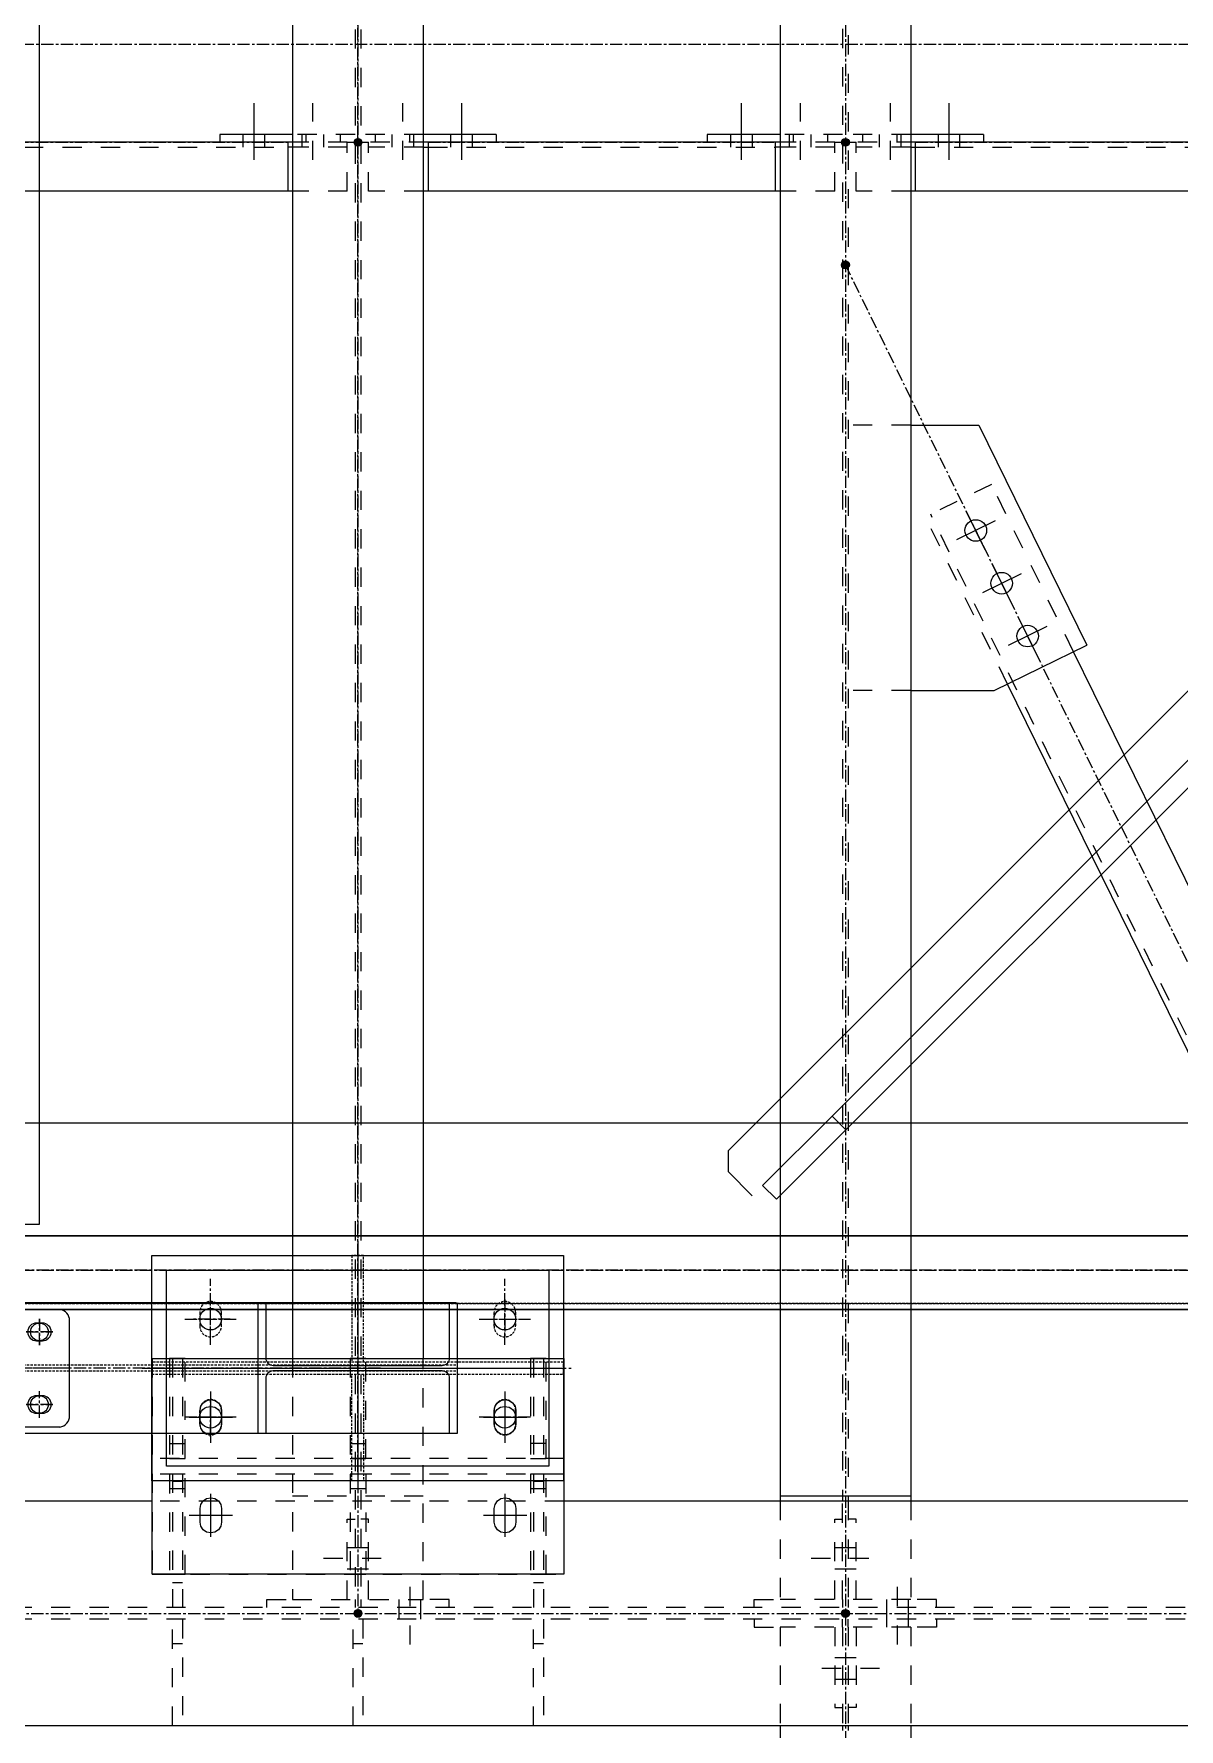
# Model space of a CAD drawing. Header units: inches. Extents: x 209270 to 234360, y -180214 to -150194.
# Drawn here: x 223884 to 225052, y -163282 to -161553 of the extents above; entities that cross this region are included whole.
import ezdxf

# ---------------------------------------------------------------- set-up
doc = ezdxf.new("R2010")
doc.units = ezdxf.units.IN
doc.header["$LTSCALE"] = 10
doc.header["$MEASUREMENT"] = 0
for name, pattern in [('CENTER', [2, 1.25, -0.25, 0.25, -0.25]), ('DXK_LINE_DOT2', [3.9198, 1.9599, -1.9599]), ('HIDDEN', [0.375, 0.25, -0.125])]:
    doc.linetypes.add(name, pattern=pattern)
doc.layers.get('0').update_dxf_attribs({"color": 1})
for name, color, linetype in [('_STR_0', 5, 'Continuous'), ('_STR_1', 5, 'Continuous'), ('_STR_2', 5, 'Continuous'), ('_STR_4', 5, 'Continuous')]:
    doc.layers.add(name, color=color, linetype=linetype)
for name, color, linetype, lineweight in [('adani logo', 1, 'Continuous', 15), ('All Bought', 1, 'Continuous', 9), ('Belt', 1, 'Continuous', 9), ('CEN', 1, 'CENTER', 9), ('HIDDDEN', 1, 'HIDDEN', 9), ('HIDDEN', 1, 'HIDDEN', 9), ('MAIN OBJECT', 1, 'Continuous', 18), ('OBJECT', 1, 'Continuous', 18), ('STR25', 1, 'Continuous', 5)]:
    doc.layers.add(name, color=color, linetype=linetype, lineweight=lineweight)

# ---------------------------------------------------------------- blocks, each defined once
blk = doc.blocks.new('A$C439c46b0')
at = {"layer": 'CEN'}
for p, q in [((0, 124.8), (0, -124.8)), ((-150, 30), (-150, 70)), ((150, 70), (150, 30)), ((-176.1, 50), (-123.9, 50)), ((123.9, 50), (176.1, 50)), ((-219.8, 0), (219.8, 0)), ((-150, -70), (-150, -30)), ((150, -30), (150, -70)), ((-123.9, -50), (-176.1, -50)), ((176.1, -50), (123.9, -50))]:
    blk.add_line(p, q, dxfattribs=at)
at = {"layer": 'MAIN OBJECT', "elevation": -528}
blk.add_lwpolyline([(-195, 100), (195, 100), (195, -100), (-195, -100)], close=True, dxfattribs=at)
at = {"layer": 'MAIN OBJECT'}
for centre in [(-150, 50, -1074.4), (150, 50, -1074.4), (-150, -50, -1074.4), (150, -50, -1074.4)]:
    blk.add_circle(centre, 11, dxfattribs=at)
blk = doc.blocks.new('A$C4ed3ba51')
at = {"layer": 'CEN'}
for p, q in [((0, 115), (0, -115)), ((-150, 23.9), (-150, 91.1)), ((150, 23.9), (150, 91.1)), ((-130, 50), (-170, 50)), ((130, 50), (170, 50)), ((-210, 0), (210, 0)), ((-150, -23.9), (-150, -76.1)), ((150, -23.9), (150, -76.1)), ((-130, -50), (-170, -50)), ((130, -50), (170, -50))]:
    blk.add_line(p, q, dxfattribs=at)
at = {"layer": 'HIDDDEN'}
for points in [[(6, 6), (6, 115), (-6, 115), (-6, 6)], [(6, -6), (6, -115), (-6, -115), (-6, -6)]]:
    blk.add_lwpolyline(points, dxfattribs=at)
blk.add_lwpolyline([(-210, -6), (210, -6), (210, 6), (-210, 6)], close=True, dxfattribs=at)
at = {"layer": 'HIDDEN', "elevation": -528}
for points in [[(-139, 57, 1), (-161, 57), (-161, 43, 1), (-139, 43)], [(139, 57, -1), (161, 57), (161, 43, -1), (139, 43)], [(-139, -57, -1), (-161, -57), (-161, -43, -1), (-139, -43)], [(139, -57, 1), (161, -57), (161, -43, 1), (139, -43)]]:
    blk.add_lwpolyline(points, format="xyb", close=True, dxfattribs=at)
at = {"layer": 'MAIN OBJECT'}
blk.add_lwpolyline([(-101.5, 66.5), (-93.7, 66.5), (-93.7, 10.4, 0.414214), (-86.1, 2.8), (86.1, 2.8, 0.414214), (93.7, 10.4), (93.7, 66.5), (101.5, 66.5), (101.5, -66.5), (93.7, -66.5), (93.7, -66.5), (93.7, -10.4, 0.414214), (86.1, -2.8), (-86.1, -2.8, 0.414214), (-93.7, -10.4), (-93.7, -66.5), (-93.7, -66.5), (-101.5, -66.5)], format="xyb", close=True, dxfattribs=at)
at = {"layer": 'STR25', "elevation": -528}
blk.add_lwpolyline([(-210, 115), (210, 115), (210, -115), (-210, -115)], close=True, dxfattribs=at)
at = {"layer": 'adani logo'}
blk.add_blockref('A$C439c46b0', (0, 0), dxfattribs=at)
blk = doc.blocks.new('A$Cee1ce5ad')
at = {"layer": 'All Bought'}
for p, q in [((-110.6, 65.2), (-96.5, 98)), ((-96.6, 97.8), (96.6, 97.8)), ((-92.9, 99.5), (92.9, 99.5)), ((110.6, 65.2), (96.5, 98)), ((-6.9, 85.4), (-6.9, -73.9)), ((6.9, 85.4), (6.9, -73.9)), ((-195, 60), (-120.6, 60)), ((-125.4, 57.7), (-113, 63.5)), ((-111.9, 64.2), (111.9, 64.2)), ((125.4, 57.7), (113, 63.5)), ((120.6, 60), (195, 60)), ((-205, 48.3), (-205, -48.3)), ((-144.9, 26.5), (-130.1, 38.9)), ((-128.3, 51.5), (-128.3, 42.7)), ((128.3, 51.5), (128.3, 42.7)), ((144.9, 26.5), (130.1, 38.9)), ((205, 48.3), (205, -48.3)), ((-146.7, 22.7), (-146.7, -22.7)), ((146.7, 22.7), (146.7, -22.7)), ((-144.9, -26.5), (-130.1, -38.9)), ((144.9, -26.5), (130.1, -38.9)), ((-128.3, -51.5), (-128.3, -42.7)), ((128.3, -51.5), (128.3, -42.7)), ((-195, -60), (-120.6, -60)), ((-125.4, -57.7), (-113, -63.5)), ((-111.9, -64.2), (111.9, -64.2)), ((-110.6, -65.2), (-96.5, -98)), ((110.6, -65.2), (96.5, -98)), ((125.4, -57.7), (113, -63.5)), ((120.6, -60), (195, -60)), ((-96.6, -97.8), (96.6, -97.8)), ((-92.9, -99.5), (92.9, -99.5))]:
    blk.add_line(p, q, dxfattribs=at)
at = {"layer": 'All Bought', "ltscale": 50}
for p, q in [((-42.5, 99.5), (-42.5, -99.5)), ((40.8, 99.5), (40.8, -99.5))]:
    blk.add_line(p, q, dxfattribs=at)
at = {"layer": 'All Bought'}
for points in [[(-171.2, 28, 1), (-171.2, 46), (-177.2, 46, 1), (-177.2, 28)], [(178.8, 28, 1), (178.8, 46), (172.8, 46, 1), (172.8, 28)], [(-171.2, -46, 1), (-171.2, -28), (-177.2, -28, 1), (-177.2, -46)], [(178.8, -46, 1), (178.8, -28), (172.8, -28, 1), (172.8, -46)]]:
    blk.add_lwpolyline(points, format="xyb", close=True, dxfattribs=at)
for centre, radius, start, end in [((-92.9, 94.5), 5, 90, 135), ((0, 85.4), 6.9, 0, 180), ((92.9, 94.5), 5, 45, 90), ((-193.5, 48.6), 11.5, 97.6625, 181.1349), ((-120.5, 51.7), 7.85, 129.2243, 180.8268), ((-116.5, 71.1), 8.33, 295, 315), ((116.5, 71.1), 8.33, 225, 245), ((120.5, 51.7), 7.85, 359.1732, 50.7757), ((193.5, 48.6), 11.5, 358.8651, 82.3375), ((-133.3, 42.7), 5, 310, 0), ((133.3, 42.7), 5, 180, 230), ((-141.7, 22.7), 5, 130, 180), ((141.7, 22.7), 5, 0, 50), ((-141.7, -22.7), 5, 180, 230), ((141.7, -22.7), 5, 310, 0), ((-193.5, -48.6), 11.5, 178.8651, 262.3375), ((-133.3, -42.7), 5, 0, 50), ((-120.5, -51.7), 7.85, 179.1732, 230.7757), ((120.5, -51.7), 7.85, 309.2243, 0.8268), ((133.3, -42.7), 5, 130, 180), ((193.5, -48.6), 11.5, 277.6625, 1.1349), ((-116.5, -71.1), 8.33, 45, 65), ((116.5, -71.1), 8.33, 115, 135), ((0, -73.9), 6.9, 180, 0), ((-92.9, -94.5), 5, 225, 270), ((92.9, -94.5), 5, 270, 315)]:
    blk.add_arc(centre, radius, start, end, dxfattribs=at)
at = {"layer": 'CEN'}
for p, q in [((0, 99.5), (0, -99.5)), ((-160.7, 37), (-187.7, 37)), ((-174.2, 50.5), (-174.2, 23.5)), ((162.3, 37), (189.3, 37)), ((175.8, 50.5), (175.8, 23.5)), ((-205, 0), (205, 0)), ((-174.2, -50.5), (-174.2, -23.5)), ((175.8, -50.5), (175.8, -23.5)), ((-160.7, -37), (-187.7, -37)), ((162.3, -37), (189.3, -37))]:
    blk.add_line(p, q, dxfattribs=at)
blk = doc.blocks.new('RTR')
at = {"layer": 'All Bought'}
for p, q in [((-83232.6, -1564163), (-83232.6, -1561763)), ((-83582.6, -1564163), (-83232.6, -1564163))]:
    blk.add_line(p, q, dxfattribs=at)
at = {"layer": 'CEN'}
for p, q in [((-82908.2, -1564415.8), (-82908.2, -1561663.2)), ((-83232.8, -1564286.5, 3956186986.7), (-83232.8, -1564259.5, 3956186986.7)), ((-83219.3, -1564273, 3956186986.7), (-83246.3, -1564273, 3956186986.7)), ((-82885.2, -1564310, 4202462826.4), (-84008.2, -1564310, 10666859653.8)), ((-83219.3, -1564347, 3956186986.7), (-83246.3, -1564347, 3956186986.7)), ((-83232.8, -1564360.5, 3956186986.7), (-83232.8, -1564333.5, 3956186986.7))]:
    blk.add_line(p, q, dxfattribs=at)
at = {"layer": 'HIDDDEN'}
for p, q in [((-82808.2, -1564307, 10666859653.8), (-84008.2, -1564307, 10666859653.8)), ((-82808.2, -1564313, 10666859653.8), (-84008.2, -1564313, 10666859653.8))]:
    blk.add_line(p, q, dxfattribs=at)
at = {"layer": 'MAIN OBJECT'}
for centre in [(-83232.8, -1564273, 3956186986.7), (-83232.8, -1564347, 3956186986.7)]:
    blk.add_circle(centre, 9, dxfattribs=at)
at = {"layer": 'OBJECT'}
for p, q in [((-82808.2, -1564243.5, 10666859653.8), (-84008.2, -1564243.5, 10666859653.8)), ((-82808.2, -1564376.5, 10666859653.8), (-84008.2, -1564376.5, 10666859653.8))]:
    blk.add_line(p, q, dxfattribs=at)
at = {"rotation": 359.9999103000868}
blk.add_blockref('A$C4ed3ba51', (-82908.3, -1564310, 5544007056.1), dxfattribs=at)
at = {"layer": 'MAIN OBJECT', "rotation": 179.9999551500434}
blk.add_blockref('A$Cee1ce5ad', (-83407, -1564310, 7412901051.7), dxfattribs=at)
blk = doc.blocks.new('A$C1db7f450')
at = {"layer": 'All Bought'}
for p, q in [((99, 0, -6732037472.9), (1227.3, -1128.3, -6732037472.9)), ((579.8, -551.5, -6732037472.9), (1121.2, -1093, -6732037472.9)), ((1107.1, -1107.1, -6732037472.9), (565.7, -565.7, -6732037472.9)), ((1121.2, -1093, -6732037472.9), (1107.1, -1107.1, -6732037472.9)), ((1121.2, -1093, -6732037472.9), (1192, -1163.7, -6732037472.9)), ((1177.8, -1177.8, -6732037472.9), (1107.1, -1107.1, -6732037472.9)), ((1227.3, -1128.3, -6732037472.9), (1227.3, -1149.5, -6732037472.9)), ((1202.6, -1174.3, -6732037472.9), (1227.3, -1149.5, -6732037472.9)), ((1192, -1163.7, -6732037472.9), (1177.8, -1177.8, -6732037472.9))]:
    blk.add_line(p, q, dxfattribs=at)
blk = doc.blocks.new('Part-116860372-114981 - 114867')
at = {"layer": '_STR_1', "linetype": 'DXK_LINE_DOT2'}
for p, q in [((224424.9, -163049.2), (224004.9, -163049.2)), ((225371.9, -163157.7), (216821.8, -163157.7)), ((225371.9, -163169.6), (216821.8, -163169.6)), ((225498.9, -163278.2), (220660, -163278.2))]:
    blk.add_line(p, q, dxfattribs=at)
at = {"layer": '_STR_2', "linetype": 'Continuous'}
for p, q in [((224004.9, -163049.2), (223424.9, -163049.2)), ((225371.9, -163049.2), (224424.9, -163049.2)), ((225386.9, -163278.2), (216821.8, -163278.2))]:
    blk.add_line(p, q, dxfattribs=at)
at = {"layer": '_STR_4', "linetype": 'CENTER'}
blk.add_line((216821.8, -163163.7), (225511.9, -163163.7), dxfattribs=at)
blk = doc.blocks.new('Part-116860372-114985 - 114867')
at = {"layer": '_STR_4', "linetype": 'Continuous'}
blk.add_hatch(color=256, dxfattribs=at).paths.add_polyline_path([(224711.9, -163167.7, -1), (224711.9, -163159.7, -1)])
at = {"layer": '_STR_1', "linetype": 'DXK_LINE_DOT2'}
for p, q in [((224709, -160293.7), (224709, -163044.2)), ((224714.7, -161319.4), (224714.7, -163044.2)), ((224645.3, -163049.2), (224645.3, -163149.7)), ((224709, -163149.7), (224709, -163049.2)), ((224714.7, -163049.2), (224714.7, -163149.7)), ((224778.5, -163049.2), (224778.5, -163149.7)), ((224778.5, -163149.7), (224645.3, -163149.7))]:
    blk.add_line(p, q, dxfattribs=at)
at = {"layer": '_STR_2', "linetype": 'Continuous'}
for p, q in [((224645.3, -160288.7), (224645.3, -163049.2)), ((224778.5, -160288.7), (224778.5, -163049.2)), ((224778.5, -163044.2), (224645.3, -163044.2)), ((224709, -163044.2), (224709, -163049.2)), ((224714.7, -163044.2), (224714.7, -163049.2))]:
    blk.add_line(p, q, dxfattribs=at)
at = {"layer": '_STR_4', "linetype": 'CENTER'}
blk.add_line((224711.9, -160163.7), (224711.9, -163163.7), dxfattribs=at)
at = {"layer": '_STR_4', "linetype": 'Continuous'}
blk.add_circle((224711.9, -163163.7), 4, dxfattribs=at)
blk = doc.blocks.new('Part-116860372-114989 - 114867')
at = {"layer": '_STR_4', "linetype": 'Continuous'}
blk.add_hatch(color=256, dxfattribs=at).paths.add_polyline_path([(224214.9, -163167.7, -1), (224214.9, -163159.7, -1)])
at = {"layer": '_STR_1', "linetype": 'DXK_LINE_DOT2'}
for p, q in [((224212, -160176.7), (224212, -163149.7)), ((224217.7, -160176.7), (224217.7, -163149.7)), ((224148.3, -162903.7), (224148.3, -163149.7)), ((224281.5, -163149.7), (224281.5, -162903.7)), ((224281.5, -163044.2), (224148.3, -163044.2)), ((224148.3, -163149.7), (224281.5, -163149.7))]:
    blk.add_line(p, q, dxfattribs=at)
at = {"layer": '_STR_2', "linetype": 'Continuous'}
for p, q in [((224148.3, -160423.7), (224148.3, -162903.7)), ((224281.5, -160423.7), (224281.5, -162903.7))]:
    blk.add_line(p, q, dxfattribs=at)
at = {"layer": '_STR_4', "linetype": 'CENTER'}
blk.add_line((224214.9, -160163.7), (224214.9, -163163.7), dxfattribs=at)
at = {"layer": '_STR_4', "linetype": 'Continuous'}
blk.add_circle((224214.9, -163163.7), 4, dxfattribs=at)
blk = doc.blocks.new('Part-116860372-114995 - 114867')
at = {"layer": '_STR_4', "linetype": 'Continuous'}
blk.add_hatch(color=256, dxfattribs=at).paths.add_polyline_path([(224711.9, -163167.7, -1), (224711.9, -163159.7, -1)])
at = {"layer": '_STR_1', "linetype": 'DXK_LINE_DOT2'}
for p, q in [((224645.3, -163177.6), (224645.3, -163278.2)), ((224778.5, -163177.6), (224645.3, -163177.6)), ((224709, -163177.6), (224709, -163278.2)), ((224714.7, -163177.6), (224714.7, -163278.2)), ((224778.5, -163177.6), (224778.5, -163278.2))]:
    blk.add_line(p, q, dxfattribs=at)
at = {"layer": '_STR_2', "linetype": 'Continuous'}
for p, q in [((224645.3, -163278.2), (224645.3, -165268.7)), ((224709, -163278.2), (224709, -163283.2)), ((224714.7, -163278.2), (224714.7, -163283.2)), ((224778.5, -163278.2), (224778.5, -165268.7))]:
    blk.add_line(p, q, dxfattribs=at)
at = {"layer": '_STR_4', "linetype": 'CENTER'}
blk.add_line((224711.9, -163163.7), (224711.9, -165363.7), dxfattribs=at)
at = {"layer": '_STR_4', "linetype": 'Continuous'}
blk.add_circle((224711.9, -163163.7), 4, dxfattribs=at)
blk = doc.blocks.new('Part-116860372-115035 - 114867')
at = {"layer": '_STR_4', "linetype": 'Continuous'}
for points in [[(223214.9, -161667.7, -1), (223214.9, -161659.7, -1)], [(224214.9, -161667.7, -1), (224214.9, -161659.7, -1)]]:
    blk.add_hatch(color=256, dxfattribs=at).paths.add_polyline_path(points)
at = {"layer": '_STR_1', "linetype": 'DXK_LINE_DOT2'}
for p, q in [((223225.7, -161713.7), (223225.7, -161663.7)), ((223286.5, -161663.7), (223225.7, -161663.7)), ((224204, -161663.7), (224143.3, -161663.7)), ((224204, -161713.7), (224204, -161663.7)), ((223281.5, -161668.7), (223225.7, -161668.7)), ((223286.5, -161668.7), (224143.3, -161668.7)), ((224204, -161668.7), (224148.3, -161668.7)), ((223281.5, -161713.7), (223225.7, -161713.7)), ((224204, -161713.7), (224148.3, -161713.7))]:
    blk.add_line(p, q, dxfattribs=at)
at = {"layer": '_STR_2', "linetype": 'Continuous'}
for p, q in [((224143.3, -161663.7), (223286.5, -161663.7)), ((223286.5, -161663.7), (223286.5, -161713.7)), ((224143.3, -161663.7), (224143.3, -161713.7)), ((223281.5, -161668.7), (223286.5, -161668.7)), ((224148.3, -161668.7), (224143.3, -161668.7)), ((224148.3, -161713.7), (223281.5, -161713.7))]:
    blk.add_line(p, q, dxfattribs=at)
at = {"layer": '_STR_4', "linetype": 'CENTER'}
for p, q in [((223214.9, -161663.7), (223225.7, -161663.7)), ((223286.5, -161663.7), (224143.3, -161663.7)), ((224204, -161663.7), (224214.9, -161663.7))]:
    blk.add_line(p, q, dxfattribs=at)
at = {"layer": '_STR_4', "linetype": 'Continuous'}
for centre in [(223214.9, -161663.7), (224214.9, -161663.7)]:
    blk.add_circle(centre, 4, dxfattribs=at)
blk = doc.blocks.new('Part-116860372-115036 - 114867')
at = {"layer": '_STR_4', "linetype": 'Continuous'}
for points in [[(224214.9, -161667.7, -1), (224214.9, -161659.7, -1)], [(224711.9, -161667.7, -1), (224711.9, -161659.7, -1)]]:
    blk.add_hatch(color=256, dxfattribs=at).paths.add_polyline_path(points)
at = {"layer": '_STR_1', "linetype": 'DXK_LINE_DOT2'}
for p, q in [((224225.7, -161713.7), (224225.7, -161663.7)), ((224286.5, -161663.7), (224225.7, -161663.7)), ((224701, -161663.7), (224640.3, -161663.7)), ((224701, -161713.7), (224701, -161663.7)), ((224281.5, -161668.7), (224225.7, -161668.7)), ((224286.5, -161668.7), (224640.3, -161668.7)), ((224701, -161668.7), (224645.3, -161668.7)), ((224281.5, -161713.7), (224225.7, -161713.7)), ((224701, -161713.7), (224645.3, -161713.7))]:
    blk.add_line(p, q, dxfattribs=at)
at = {"layer": '_STR_2', "linetype": 'Continuous'}
for p, q in [((224640.3, -161663.7), (224286.5, -161663.7)), ((224286.5, -161663.7), (224286.5, -161713.7)), ((224640.3, -161663.7), (224640.3, -161713.7)), ((224281.5, -161668.7), (224286.5, -161668.7)), ((224645.3, -161668.7), (224640.3, -161668.7)), ((224645.3, -161713.7), (224281.5, -161713.7))]:
    blk.add_line(p, q, dxfattribs=at)
at = {"layer": '_STR_4', "linetype": 'CENTER'}
for p, q in [((224214.9, -161663.7), (224225.7, -161663.7)), ((224286.5, -161663.7), (224640.3, -161663.7)), ((224701, -161663.7), (224711.9, -161663.7))]:
    blk.add_line(p, q, dxfattribs=at)
at = {"layer": '_STR_4', "linetype": 'Continuous'}
for centre in [(224214.9, -161663.7), (224711.9, -161663.7)]:
    blk.add_circle(centre, 4, dxfattribs=at)
blk = doc.blocks.new('Part-116860372-115037 - 114867')
at = {"layer": '_STR_4', "linetype": 'Continuous'}
for points in [[(224711.9, -161667.7, -1), (224711.9, -161659.7, -1)], [(225511.9, -161667.7, -1), (225511.9, -161659.7, -1)]]:
    blk.add_hatch(color=256, dxfattribs=at).paths.add_polyline_path(points)
at = {"layer": '_STR_1', "linetype": 'DXK_LINE_DOT2'}
for p, q in [((224722.7, -161713.7), (224722.7, -161663.7)), ((224783.5, -161663.7), (224722.7, -161663.7)), ((225498.9, -161663.7), (225381.9, -161663.7)), ((225498.9, -161713.7), (225498.9, -161663.7)), ((224778.5, -161668.7), (224722.7, -161668.7)), ((224783.5, -161668.7), (225381.9, -161668.7)), ((225498.9, -161668.7), (225386.9, -161668.7)), ((224778.5, -161713.7), (224722.7, -161713.7)), ((225498.9, -161713.7), (225386.9, -161713.7))]:
    blk.add_line(p, q, dxfattribs=at)
at = {"layer": '_STR_2', "linetype": 'Continuous'}
for p, q in [((225381.9, -161663.7), (224783.5, -161663.7)), ((224783.5, -161713.7), (224783.5, -161663.7)), ((225381.9, -161663.7), (225381.9, -161713.7)), ((224778.5, -161668.7), (224783.5, -161668.7)), ((225386.9, -161668.7), (225381.9, -161668.7)), ((225386.9, -161713.7), (224778.5, -161713.7))]:
    blk.add_line(p, q, dxfattribs=at)
at = {"layer": '_STR_4', "linetype": 'CENTER'}
for p, q in [((224711.9, -161663.7), (224722.7, -161663.7)), ((224783.5, -161663.7), (225381.9, -161663.7)), ((225498.9, -161663.7), (225511.9, -161663.7))]:
    blk.add_line(p, q, dxfattribs=at)
at = {"layer": '_STR_4', "linetype": 'Continuous'}
for centre in [(224711.9, -161663.7), (225511.9, -161663.7)]:
    blk.add_circle(centre, 4, dxfattribs=at)
blk = doc.blocks.new('Bolt-116860372-115442 - 114867')
at = {"layer": '_STR_1', "linetype": 'DXK_LINE_DOT2'}
for p, q in [((224256.7, -163149.7), (224256.7, -163157.7)), ((224267.7, -163136.7), (224267.7, -163204.7)), ((224278.7, -163149.7), (224278.7, -163157.7)), ((224256.7, -163157.7), (224256.7, -163169.6)), ((224278.7, -163157.7), (224278.7, -163169.6))]:
    blk.add_line(p, q, dxfattribs=at)
blk = doc.blocks.new('Part-116860372-115077 - 114867')
at = {"layer": '_STR_4', "linetype": 'Continuous'}
for points in [[(224711.9, -161792.7, -1), (224711.9, -161784.7, -1)], [(225386.9, -163167.7, -1), (225386.9, -163159.7, -1)]]:
    blk.add_hatch(color=256, dxfattribs=at).paths.add_polyline_path(points)
at = {"layer": '_STR_1', "linetype": 'DXK_LINE_DOT2'}
for p, q in [((224860.8, -162012.6), (224793.5, -162045.7)), ((224944.5, -162183.2), (224860.8, -162012.6)), ((225284.1, -163031.5), (224798.8, -162043)), ((224877.2, -162216.2), (224793.5, -162045.7)), ((225346.1, -163001.1), (225262.3, -162830.6)), ((225278.7, -163034.2), (225195, -162863.6)), ((225346.1, -163001.1), (225278.7, -163034.2))]:
    blk.add_line(p, q, dxfattribs=at)
at = {"layer": '_STR_2', "linetype": 'Continuous'}
for p, q in [((225262.3, -162830.6), (224944.5, -162183.2)), ((225195, -162863.6), (224877.2, -162216.2))]:
    blk.add_line(p, q, dxfattribs=at)
at = {"layer": '_STR_4', "linetype": 'CENTER'}
blk.add_line((225386.9, -163163.7), (224711.9, -161788.7), dxfattribs=at)
at = {"layer": '_STR_4', "linetype": 'Continuous'}
for centre in [(224711.9, -161788.7), (225386.9, -163163.7)]:
    blk.add_circle(centre, 4, dxfattribs=at)
blk = doc.blocks.new('Part-116860372-115211 - 114867')
at = {"layer": '_STR_1', "linetype": 'DXK_LINE_DOT2'}
for p, q in [((224619, -163169.6), (224619, -163177.6)), ((224619, -163177.6), (224645.3, -163177.6)), ((224701, -163177.6), (224701, -163259.6)), ((224709, -163177.6), (224709, -163169.6)), ((224701, -163259.6), (224709, -163259.6))]:
    blk.add_line(p, q, dxfattribs=at)
blk = doc.blocks.new('Part-116860372-115273 - 114867')
at = {"layer": '_STR_1', "linetype": 'DXK_LINE_DOT2'}
for p, q in [((224225.7, -163067.7), (224217.7, -163067.7)), ((224225.7, -163149.7), (224225.7, -163067.7)), ((224217.7, -163149.7), (224217.7, -163157.7)), ((224307.7, -163149.7), (224281.5, -163149.7)), ((224307.7, -163157.7), (224307.7, -163149.7))]:
    blk.add_line(p, q, dxfattribs=at)
blk = doc.blocks.new('Part-116860372-115277 - 114867')
at = {"layer": '_STR_1', "linetype": 'DXK_LINE_DOT2'}
for p, q in [((224722.7, -163067.7), (224714.7, -163067.7)), ((224722.7, -163149.7), (224722.7, -163067.7)), ((224714.7, -163149.7), (224714.7, -163157.7)), ((224804.7, -163149.7), (224778.5, -163149.7)), ((224804.7, -163157.7), (224804.7, -163149.7))]:
    blk.add_line(p, q, dxfattribs=at)
blk = doc.blocks.new('Part-116860372-115210 - 114867')
at = {"layer": '_STR_1', "linetype": 'DXK_LINE_DOT2'}
for p, q in [((224714.7, -163177.6), (224714.7, -163169.6)), ((224722.7, -163177.6), (224722.7, -163259.6)), ((224804.7, -163177.6), (224778.5, -163177.6)), ((224804.7, -163169.6), (224804.7, -163177.6)), ((224722.7, -163259.6), (224714.7, -163259.6))]:
    blk.add_line(p, q, dxfattribs=at)
blk = doc.blocks.new('Bolt-116860372-115212 - 114867')
at = {"layer": '_STR_1', "linetype": 'DXK_LINE_DOT2'}
for p, q in [((224688, -163219.6), (224756, -163219.6)), ((224701, -163208.6), (224709, -163208.6)), ((224709, -163208.6), (224714.7, -163208.6)), ((224714.7, -163208.6), (224722.7, -163208.6)), ((224701, -163230.6), (224709, -163230.6)), ((224709, -163230.6), (224714.7, -163230.6)), ((224714.7, -163230.6), (224722.7, -163230.6))]:
    blk.add_line(p, q, dxfattribs=at)
blk = doc.blocks.new('Part-116860372-116575 - 114867')
at = {"layer": '_STR_1', "linetype": 'DXK_LINE_DOT2'}
for p, q in [((224022.8, -162903.7), (224022.8, -163005.7)), ((224038.8, -162903.7), (224022.8, -162903.7)), ((224038.8, -163005.7), (224038.8, -162903.7)), ((224038.8, -162990.7), (224022.8, -162990.7)), ((224022.8, -163005.7), (224038.8, -163005.7))]:
    blk.add_line(p, q, dxfattribs=at)
blk = doc.blocks.new('Part-116860372-115272 - 114867')
at = {"layer": '_STR_1', "linetype": 'DXK_LINE_DOT2'}
for p, q in [((224204, -163149.7), (224204, -163067.7)), ((224204, -163067.7), (224212, -163067.7)), ((224122, -163157.7), (224122, -163149.7)), ((224122, -163149.7), (224148.3, -163149.7)), ((224212, -163149.7), (224212, -163157.7))]:
    blk.add_line(p, q, dxfattribs=at)
blk = doc.blocks.new('Bolt-116860372-115274 - 114867')
at = {"layer": '_STR_1', "linetype": 'DXK_LINE_DOT2'}
for p, q in [((224212, -163096.7), (224204, -163096.7)), ((224217.7, -163096.7), (224212, -163096.7)), ((224225.7, -163096.7), (224217.7, -163096.7)), ((224238.7, -163107.7), (224170.7, -163107.7)), ((224212, -163118.7), (224204, -163118.7)), ((224217.7, -163118.7), (224212, -163118.7)), ((224225.7, -163118.7), (224217.7, -163118.7))]:
    blk.add_line(p, q, dxfattribs=at)
blk = doc.blocks.new('Part-116860372-115276 - 114867')
at = {"layer": '_STR_1', "linetype": 'DXK_LINE_DOT2'}
for p, q in [((224701, -163149.7), (224701, -163067.7)), ((224701, -163067.7), (224709, -163067.7)), ((224619, -163157.7), (224619, -163149.7)), ((224619, -163149.7), (224645.3, -163149.7)), ((224709, -163149.7), (224709, -163157.7))]:
    blk.add_line(p, q, dxfattribs=at)
blk = doc.blocks.new('Bolt-116860372-115278 - 114867')
at = {"layer": '_STR_1', "linetype": 'DXK_LINE_DOT2'}
for p, q in [((224709, -163096.7), (224701, -163096.7)), ((224714.7, -163096.7), (224709, -163096.7)), ((224722.7, -163096.7), (224714.7, -163096.7)), ((224735.7, -163107.7), (224667.7, -163107.7)), ((224709, -163118.7), (224701, -163118.7)), ((224714.7, -163118.7), (224709, -163118.7)), ((224722.7, -163118.7), (224714.7, -163118.7))]:
    blk.add_line(p, q, dxfattribs=at)
blk = doc.blocks.new('Bolt-116860372-115282 - 114867')
at = {"layer": '_STR_1', "linetype": 'DXK_LINE_DOT2'}
for p, q in [((224753.7, -163149.7), (224753.7, -163157.7)), ((224764.7, -163136.7), (224764.7, -163209.7)), ((224775.7, -163149.7), (224775.7, -163157.7)), ((224753.7, -163157.7), (224753.7, -163169.6)), ((224775.7, -163157.7), (224775.7, -163169.6)), ((224753.7, -163169.6), (224753.7, -163177.6)), ((224775.7, -163169.6), (224775.7, -163177.6))]:
    blk.add_line(p, q, dxfattribs=at)
blk = doc.blocks.new('Bolt-116860372-116582 - 114867')
at = {"layer": '_STR_2', "linetype": 'Continuous'}
for p, q in [((224064.9, -162985.7), (224064.9, -162941.7)), ((224364.9, -162985.7), (224364.9, -162941.7)), ((224053.9, -162956.7), (224054.7, -162952.5)), ((224053.9, -162970.7), (224053.9, -162956.7)), ((224054.7, -162952.5), (224057.1, -162948.9)), ((224057.1, -162948.9), (224060.7, -162946.5)), ((224060.7, -162946.5), (224064.9, -162945.7)), ((224064.9, -162945.7), (224064.9, -162945.7)), ((224064.9, -162945.7), (224069.1, -162946.5)), ((224069.1, -162946.5), (224072.6, -162948.9)), ((224072.6, -162948.9), (224075, -162952.5)), ((224075, -162952.5), (224075.9, -162956.7)), ((224075.9, -162956.7), (224075.9, -162970.7)), ((224353.9, -162956.7), (224354.7, -162952.5)), ((224353.9, -162970.7), (224353.9, -162956.7)), ((224354.7, -162952.5), (224357.1, -162948.9)), ((224357.1, -162948.9), (224360.7, -162946.6)), ((224360.7, -162946.6), (224364.9, -162945.7)), ((224364.9, -162945.7), (224364.9, -162945.7)), ((224364.9, -162945.7), (224369.1, -162946.6)), ((224369.1, -162946.6), (224372.6, -162948.9)), ((224372.6, -162948.9), (224375, -162952.5)), ((224375, -162952.5), (224375.9, -162956.7)), ((224375.9, -162956.7), (224375.9, -162970.7)), ((224042.9, -162963.7), (224086.9, -162963.7)), ((224054.7, -162974.9), (224053.9, -162970.7)), ((224057.1, -162978.5), (224054.7, -162974.9)), ((224060.7, -162980.9), (224057.1, -162978.5)), ((224072.6, -162978.5), (224069.1, -162980.9)), ((224075, -162974.9), (224072.6, -162978.5)), ((224075.9, -162970.7), (224075, -162974.9)), ((224342.9, -162963.7), (224386.9, -162963.7)), ((224354.7, -162974.9), (224353.9, -162970.7)), ((224357.1, -162978.5), (224354.7, -162974.9)), ((224360.7, -162980.9), (224357.1, -162978.5)), ((224372.6, -162978.5), (224369.1, -162980.9)), ((224375, -162974.9), (224372.6, -162978.5)), ((224375.9, -162970.7), (224375, -162974.9)), ((224064.9, -162981.7), (224060.7, -162980.9)), ((224069.1, -162980.9), (224064.9, -162981.7)), ((224064.9, -162981.7), (224064.9, -162981.7)), ((224364.9, -162981.7), (224360.7, -162980.9)), ((224369.1, -162980.9), (224364.9, -162981.7)), ((224364.9, -162981.7), (224364.9, -162981.7)), ((224057.1, -163048.9), (224060.6, -163046.5)), ((224060.6, -163046.5), (224064.9, -163045.7)), ((224064.9, -163085.7), (224064.9, -163041.7)), ((224064.9, -163045.7), (224064.9, -163045.7)), ((224064.9, -163045.7), (224069.1, -163046.5)), ((224069.1, -163046.5), (224072.6, -163048.9)), ((224357.1, -163048.9), (224360.6, -163046.6)), ((224360.6, -163046.6), (224364.9, -163045.7)), ((224364.9, -163085.7), (224364.9, -163041.7)), ((224364.9, -163045.7), (224364.9, -163045.7)), ((224364.9, -163045.7), (224369.1, -163046.6)), ((224369.1, -163046.6), (224372.6, -163048.9)), ((224042.9, -163063.7), (224086.9, -163063.7)), ((224053.9, -163056.7), (224054.7, -163052.5)), ((224053.9, -163070.7), (224053.9, -163056.7)), ((224054.7, -163052.5), (224057.1, -163048.9)), ((224072.6, -163048.9), (224075, -163052.5)), ((224075, -163052.5), (224075.9, -163056.7)), ((224075.9, -163056.7), (224075.9, -163070.7)), ((224342.9, -163063.7), (224386.9, -163063.7)), ((224353.9, -163056.7), (224354.7, -163052.5)), ((224353.9, -163070.7), (224353.9, -163056.7)), ((224354.7, -163052.5), (224357.1, -163048.9)), ((224372.6, -163048.9), (224375, -163052.5)), ((224375, -163052.5), (224375.9, -163056.7)), ((224375.9, -163056.7), (224375.9, -163070.7)), ((224054.7, -163074.9), (224053.9, -163070.7)), ((224057.1, -163078.5), (224054.7, -163074.9)), ((224060.6, -163080.9), (224057.1, -163078.5)), ((224064.9, -163081.7), (224060.6, -163080.9)), ((224069.1, -163080.9), (224064.9, -163081.7)), ((224064.9, -163081.7), (224064.9, -163081.7)), ((224072.6, -163078.5), (224069.1, -163080.9)), ((224075, -163074.9), (224072.6, -163078.5)), ((224075.9, -163070.7), (224075, -163074.9)), ((224354.7, -163074.9), (224353.9, -163070.7)), ((224357.1, -163078.5), (224354.7, -163074.9)), ((224360.6, -163080.9), (224357.1, -163078.5)), ((224364.9, -163081.7), (224360.6, -163080.9)), ((224369.1, -163080.9), (224364.9, -163081.7)), ((224364.9, -163081.7), (224364.9, -163081.7)), ((224372.6, -163078.5), (224369.1, -163080.9)), ((224375, -163074.9), (224372.6, -163078.5)), ((224375.9, -163070.7), (224375, -163074.9))]:
    blk.add_line(p, q, dxfattribs=at)
blk = doc.blocks.new('Part-116860372-116580 - 114867')
at = {"layer": '_STR_1', "linetype": 'DXK_LINE_DOT2'}
for p, q in [((224390.8, -162903.7), (224390.8, -163005.6)), ((224406.8, -162903.7), (224390.8, -162903.7)), ((224406.8, -163005.6), (224406.8, -162903.7)), ((224406.8, -162990.6), (224390.8, -162990.6)), ((224390.8, -163005.6), (224406.8, -163005.6))]:
    blk.add_line(p, q, dxfattribs=at)
blk = doc.blocks.new('Part-116860372-116574 - 114867')
at = {"layer": '_STR_2', "linetype": 'Continuous'}
for p, q in [((224004.9, -163123.7), (224004.9, -162903.7)), ((224004.9, -162903.7), (224424.9, -162903.7)), ((224424.9, -162903.7), (224424.9, -163123.7)), ((224424.9, -163123.7), (224004.9, -163123.7))]:
    blk.add_line(p, q, dxfattribs=at)
blk = doc.blocks.new('Part-116860372-115627 - 114867')
at = {"layer": '_STR_1', "linetype": 'DXK_LINE_DOT2'}
for p, q in [((224281.5, -161655.7), (224217.7, -161655.7)), ((224232.7, -161663.7), (224232.7, -161655.7)), ((224267.7, -161663.7), (224267.7, -161655.7))]:
    blk.add_line(p, q, dxfattribs=at)
at = {"layer": '_STR_2', "linetype": 'Continuous'}
for p, q in [((224355.7, -161655.7), (224281.5, -161655.7)), ((224286.5, -161663.7), (224281.5, -161663.7)), ((224355.7, -161655.7), (224355.7, -161663.7))]:
    blk.add_line(p, q, dxfattribs=at)
blk = doc.blocks.new('Bolt-116860372-115628 - 114867')
at = {"layer": '_STR_1', "linetype": 'DXK_LINE_DOT2'}
for p, q in [((224260.7, -161681.7), (224260.7, -161623.7)), ((224249.7, -161663.7), (224249.7, -161655.7)), ((224249.7, -161668.7), (224249.7, -161663.7)), ((224271.7, -161663.7), (224271.7, -161655.7)), ((224271.7, -161668.7), (224271.7, -161663.7))]:
    blk.add_line(p, q, dxfattribs=at)
at = {"layer": '_STR_2', "linetype": 'Continuous'}
for p, q in [((224320.7, -161681.7), (224320.7, -161623.7)), ((224309.7, -161663.7), (224309.7, -161655.7)), ((224309.7, -161668.7), (224309.7, -161663.7)), ((224331.7, -161663.7), (224331.7, -161655.7)), ((224331.7, -161668.7), (224331.7, -161663.7))]:
    blk.add_line(p, q, dxfattribs=at)
blk = doc.blocks.new('Part-116860372-115639 - 114867')
at = {"layer": '_STR_1', "linetype": 'DXK_LINE_DOT2'}
for p, q in [((224212, -161655.7), (224148.3, -161655.7)), ((224162, -161663.7), (224162, -161655.7)), ((224197, -161663.7), (224197, -161655.7))]:
    blk.add_line(p, q, dxfattribs=at)
at = {"layer": '_STR_2', "linetype": 'Continuous'}
for p, q in [((224148.3, -161655.7), (224074, -161655.7)), ((224074, -161655.7), (224074, -161663.7)), ((224148.3, -161663.7), (224143.3, -161663.7))]:
    blk.add_line(p, q, dxfattribs=at)
blk = doc.blocks.new('Bolt-116860372-115640 - 114867')
at = {"layer": '_STR_1', "linetype": 'DXK_LINE_DOT2'}
for p, q in [((224169, -161681.7), (224169, -161623.7)), ((224158, -161663.7), (224158, -161655.7)), ((224158, -161668.7), (224158, -161663.7)), ((224180, -161663.7), (224180, -161655.7)), ((224180, -161668.7), (224180, -161663.7))]:
    blk.add_line(p, q, dxfattribs=at)
at = {"layer": '_STR_2', "linetype": 'Continuous'}
for p, q in [((224109, -161681.7), (224109, -161623.7)), ((224098, -161663.7), (224098, -161655.7)), ((224098, -161668.7), (224098, -161663.7)), ((224120, -161663.7), (224120, -161655.7)), ((224120, -161668.7), (224120, -161663.7))]:
    blk.add_line(p, q, dxfattribs=at)
blk = doc.blocks.new('Part-116860372-115641 - 114867')
at = {"layer": '_STR_1', "linetype": 'DXK_LINE_DOT2'}
for p, q in [((224778.5, -161655.7), (224714.7, -161655.7)), ((224729.7, -161663.7), (224729.7, -161655.7)), ((224764.7, -161663.7), (224764.7, -161655.7))]:
    blk.add_line(p, q, dxfattribs=at)
at = {"layer": '_STR_2', "linetype": 'Continuous'}
for p, q in [((224852.7, -161655.7), (224778.5, -161655.7)), ((224783.5, -161663.7), (224778.5, -161663.7)), ((224852.7, -161655.7), (224852.7, -161663.7))]:
    blk.add_line(p, q, dxfattribs=at)
blk = doc.blocks.new('Bolt-116860372-115642 - 114867')
at = {"layer": '_STR_1', "linetype": 'DXK_LINE_DOT2'}
for p, q in [((224757.7, -161681.7), (224757.7, -161623.7)), ((224746.7, -161663.7), (224746.7, -161655.7)), ((224746.7, -161668.7), (224746.7, -161663.7)), ((224768.7, -161663.7), (224768.7, -161655.7)), ((224768.7, -161668.7), (224768.7, -161663.7))]:
    blk.add_line(p, q, dxfattribs=at)
at = {"layer": '_STR_2', "linetype": 'Continuous'}
for p, q in [((224817.7, -161681.7), (224817.7, -161623.7)), ((224806.7, -161663.7), (224806.7, -161655.7)), ((224806.7, -161668.7), (224806.7, -161663.7)), ((224828.7, -161663.7), (224828.7, -161655.7)), ((224828.7, -161668.7), (224828.7, -161663.7))]:
    blk.add_line(p, q, dxfattribs=at)
blk = doc.blocks.new('Part-116860372-115643 - 114867')
at = {"layer": '_STR_1', "linetype": 'DXK_LINE_DOT2'}
for p, q in [((224709, -161655.7), (224645.3, -161655.7)), ((224659, -161663.7), (224659, -161655.7)), ((224694, -161663.7), (224694, -161655.7))]:
    blk.add_line(p, q, dxfattribs=at)
at = {"layer": '_STR_2', "linetype": 'Continuous'}
for p, q in [((224645.3, -161655.7), (224571, -161655.7)), ((224571, -161655.7), (224571, -161663.7)), ((224645.3, -161663.7), (224640.3, -161663.7))]:
    blk.add_line(p, q, dxfattribs=at)
blk = doc.blocks.new('Bolt-116860372-115644 - 114867')
at = {"layer": '_STR_1', "linetype": 'DXK_LINE_DOT2'}
for p, q in [((224666, -161681.7), (224666, -161623.7)), ((224655, -161663.7), (224655, -161655.7)), ((224655, -161668.7), (224655, -161663.7)), ((224677, -161663.7), (224677, -161655.7)), ((224677, -161668.7), (224677, -161663.7))]:
    blk.add_line(p, q, dxfattribs=at)
at = {"layer": '_STR_2', "linetype": 'Continuous'}
for p, q in [((224606, -161681.7), (224606, -161623.7)), ((224595, -161663.7), (224595, -161655.7)), ((224595, -161668.7), (224595, -161663.7)), ((224617, -161663.7), (224617, -161655.7)), ((224617, -161668.7), (224617, -161663.7))]:
    blk.add_line(p, q, dxfattribs=at)
blk = doc.blocks.new('Part-116860372-116620 - 114867')
at = {"layer": '_STR_1', "linetype": 'DXK_LINE_DOT2'}
for p, q in [((224209.9, -163278.2), (224209.9, -163169.6)), ((224219.9, -163169.6), (224219.9, -163278.2)), ((224219.9, -163194.6), (224209.9, -163194.6))]:
    blk.add_line(p, q, dxfattribs=at)
blk = doc.blocks.new('Part-116860372-116577 - 114867')
at = {"layer": '_STR_1', "linetype": 'DXK_LINE_DOT2'}
for p, q in [((224038.8, -163021.7), (224022.8, -163021.7)), ((224022.8, -163021.7), (224022.8, -163123.7)), ((224038.8, -163123.7), (224038.8, -163021.7)), ((224038.8, -163036.7), (224022.8, -163036.7)), ((224022.8, -163123.7), (224038.8, -163123.7))]:
    blk.add_line(p, q, dxfattribs=at)
blk = doc.blocks.new('Part-116860372-116581 - 114867')
at = {"layer": '_STR_1', "linetype": 'DXK_LINE_DOT2'}
for p, q in [((224406.8, -163021.7), (224390.8, -163021.7)), ((224390.8, -163021.7), (224390.8, -163123.7)), ((224406.8, -163123.7), (224406.8, -163021.7)), ((224406.8, -163036.7), (224390.8, -163036.7)), ((224390.8, -163123.7), (224406.8, -163123.7))]:
    blk.add_line(p, q, dxfattribs=at)
blk = doc.blocks.new('Part-116860372-116573 - 114867')
at = {"layer": '_STR_1', "linetype": 'DXK_LINE_DOT2'}
for p, q in [((224004.9, -163021.7), (224004.9, -163005.7)), ((224424.9, -163005.7), (224004.9, -163005.7)), ((224424.9, -163021.7), (224424.9, -163005.7)), ((224424.9, -163021.7), (224004.9, -163021.7))]:
    blk.add_line(p, q, dxfattribs=at)
blk = doc.blocks.new('Part-116860372-116287 - 114867')
at = {"layer": '_STR_1', "linetype": 'DXK_LINE_DOT2'}
for p, q in [((224778.5, -161952.1), (224714.7, -161952.1)), ((224778.5, -162222.8), (224714.7, -162222.8))]:
    blk.add_line(p, q, dxfattribs=at)
at = {"layer": '_STR_2', "linetype": 'Continuous'}
for p, q in [((224778.5, -161952.1), (224847.8, -161952.1)), ((224847.8, -161952.1), (224958, -162176.6)), ((224863.7, -162222.8), (224958, -162176.6)), ((224778.5, -162222.8), (224863.7, -162222.8))]:
    blk.add_line(p, q, dxfattribs=at)
blk = doc.blocks.new('Bolt-116860372-116288 - 114867')
at = {"layer": '_STR_2', "linetype": 'Continuous'}
for p, q in [((224854.5, -162079.2), (224835.1, -162039.7)), ((224864.5, -162049.8), (224825, -162069.2)), ((224880.9, -162133.1), (224861.5, -162093.6)), ((224891, -162103.6), (224851.5, -162123)), ((224907.4, -162186.9), (224888, -162147.4)), ((224917.4, -162157.5), (224877.9, -162176.9))]:
    blk.add_line(p, q, dxfattribs=at)
for centre in [(224844.8, -162059.5), (224871.2, -162113.3), (224897.7, -162167.2)]:
    blk.add_circle(centre, 11, dxfattribs=at)
blk = doc.blocks.new('Part-116860372-116576 - 114867')
at = {"layer": '_STR_1', "linetype": 'DXK_LINE_DOT2'}
for p, q in [((224004.9, -162903.7), (224004.9, -163123.7)), ((224004.9, -162903.7), (224424.9, -162903.7)), ((224424.9, -162903.7), (224424.9, -163123.7)), ((224004.9, -163123.7), (224424.9, -163123.7))]:
    blk.add_line(p, q, dxfattribs=at)
blk = doc.blocks.new('Part-116860372-116578 - 114867')
at = {"layer": '_STR_1', "linetype": 'DXK_LINE_DOT2'}
for p, q in [((224206.8, -162903.7), (224206.8, -163005.7)), ((224222.8, -162903.7), (224206.8, -162903.7)), ((224222.8, -163005.7), (224222.8, -162903.7)), ((224222.8, -162990.7), (224206.8, -162990.7)), ((224206.8, -163005.7), (224222.8, -163005.7))]:
    blk.add_line(p, q, dxfattribs=at)
blk = doc.blocks.new('Part-116860372-116579 - 114867')
at = {"layer": '_STR_1', "linetype": 'DXK_LINE_DOT2'}
for p, q in [((224222.8, -163021.7), (224206.8, -163021.7)), ((224206.8, -163021.7), (224206.8, -163123.7)), ((224222.8, -163021.7), (224222.8, -163123.7)), ((224222.8, -163036.7), (224206.8, -163036.7))]:
    blk.add_line(p, q, dxfattribs=at)
at = {"layer": '_STR_2', "linetype": 'Continuous'}
for p, q in [((224206.8, -163123.7), (224206.8, -163123.7)), ((224206.8, -163123.7), (224222.8, -163123.7)), ((224222.8, -163123.7), (224222.8, -163123.7))]:
    blk.add_line(p, q, dxfattribs=at)
blk = doc.blocks.new('Part-116860372-116618 - 114867')
at = {"layer": '_STR_1', "linetype": 'DXK_LINE_DOT2'}
for p, q in [((224393.9, -162903.7), (224393.9, -163157.7)), ((224393.9, -162903.7), (224403.9, -162903.7)), ((224393.9, -162903.7), (224403.9, -162903.7)), ((224403.9, -162903.7), (224403.9, -163157.7)), ((224403.9, -163029.2), (224393.9, -163029.2)), ((224403.9, -163132.7), (224393.9, -163132.7))]:
    blk.add_line(p, q, dxfattribs=at)
blk = doc.blocks.new('Part-116860372-116619 - 114867')
at = {"layer": '_STR_1', "linetype": 'DXK_LINE_DOT2'}
for p, q in [((224393.9, -163278.2), (224393.9, -163169.6)), ((224403.9, -163169.6), (224403.9, -163278.2)), ((224403.9, -163194.6), (224393.9, -163194.6))]:
    blk.add_line(p, q, dxfattribs=at)
blk = doc.blocks.new('Part-116860372-116621 - 114867')
at = {"layer": '_STR_1', "linetype": 'DXK_LINE_DOT2'}
for p, q in [((224025.9, -162903.7), (224025.9, -163157.7)), ((224035.9, -162903.7), (224025.9, -162903.7)), ((224035.9, -162903.7), (224035.9, -163157.7)), ((224035.9, -163029.2), (224025.9, -163029.2)), ((224035.9, -163132.7), (224025.9, -163132.7))]:
    blk.add_line(p, q, dxfattribs=at)
blk = doc.blocks.new('Part-116860372-116622 - 114867')
at = {"layer": '_STR_1', "linetype": 'DXK_LINE_DOT2'}
for p, q in [((224025.9, -163278.2), (224025.9, -163169.6)), ((224035.9, -163169.6), (224035.9, -163278.2)), ((224035.9, -163194.6), (224025.9, -163194.6))]:
    blk.add_line(p, q, dxfattribs=at)

msp = doc.modelspace()

# ---------------------------------------------------------------- linework, layer by layer
at = {"layer": 'Belt'}
msp.add_line((232519.4, -162663.7, 0), (219599.9, -162663.7, 0), dxfattribs=at)
at = {"layer": 'CEN'}
for p, q in [((220011.9, -161563.7), (232509.3, -161563.7)), ((220972.4, -162813.7), (228896, -162813.7)), ((232519.7, -162813.7), (221148.1, -162813.7))]:
    msp.add_line(p, q, dxfattribs=at)
at = {"layer": 'HIDDEN'}
for p, q in [((220972.4, -162847.6, 8793052905.5), (228896, -162847.6, 8793052905.5)), ((232519.8, -162847.6, 7050750846.7), (221148.1, -162847.6, 7050750846.7))]:
    msp.add_line(p, q, dxfattribs=at)
at = {"layer": 'MAIN OBJECT'}
for p, q in [((220972.4, -162778.7), (228896, -162778.7)), ((232519.6, -162778.7), (221148.1, -162778.7)), ((220972.4, -162853.7), (228896, -162853.7)), ((232519.8, -162853.7), (221148.1, -162853.7))]:
    msp.add_line(p, q, dxfattribs=at)

# ---------------------------------------------------------------- block references
at = {"layer": '_STR_0', "zscale": 0.8}
for name in ['Part-116860372-114989 - 114867', 'Part-116860372-114985 - 114867', 'Bolt-116860372-115640 - 114867', 'Bolt-116860372-115628 - 114867', 'Bolt-116860372-115644 - 114867', 'Bolt-116860372-115642 - 114867', 'Part-116860372-115035 - 114867', 'Part-116860372-115639 - 114867', 'Part-116860372-115036 - 114867', 'Part-116860372-115627 - 114867', 'Part-116860372-115643 - 114867', 'Part-116860372-115037 - 114867', 'Part-116860372-115641 - 114867', 'Part-116860372-115077 - 114867', 'Part-116860372-116287 - 114867', 'Bolt-116860372-116288 - 114867', 'Part-116860372-116574 - 114867', 'Part-116860372-116576 - 114867', 'Part-116860372-116575 - 114867', 'Part-116860372-116621 - 114867', 'Part-116860372-116578 - 114867', 'Part-116860372-116580 - 114867', 'Part-116860372-116618 - 114867', 'Bolt-116860372-116582 - 114867', 'Part-116860372-116573 - 114867', 'Part-116860372-116577 - 114867', 'Part-116860372-116579 - 114867', 'Part-116860372-116581 - 114867', 'Part-116860372-114981 - 114867', 'Part-116860372-115272 - 114867', 'Part-116860372-115273 - 114867', 'Part-116860372-115276 - 114867', 'Part-116860372-115277 - 114867', 'Bolt-116860372-115274 - 114867', 'Bolt-116860372-115278 - 114867', 'Bolt-116860372-115442 - 114867', 'Bolt-116860372-115282 - 114867', 'Part-116860372-114995 - 114867', 'Part-116860372-116622 - 114867', 'Part-116860372-116620 - 114867', 'Part-116860372-116619 - 114867', 'Part-116860372-115211 - 114867', 'Part-116860372-115210 - 114867', 'Bolt-116860372-115212 - 114867']:
    msp.add_blockref(name, (0, 0), dxfattribs=at)
at = {"layer": 'MAIN OBJECT', "xscale": -1}
msp.add_blockref('A$C1db7f450', (225819.5, -161563.7, -2763300251.2), dxfattribs=at)
at = {"layer": 'MAIN OBJECT'}
msp.add_blockref('RTR', (307122.9, 1401396.3, -8882565064.9), dxfattribs=at)

doc.saveas('drawing.dxf')
